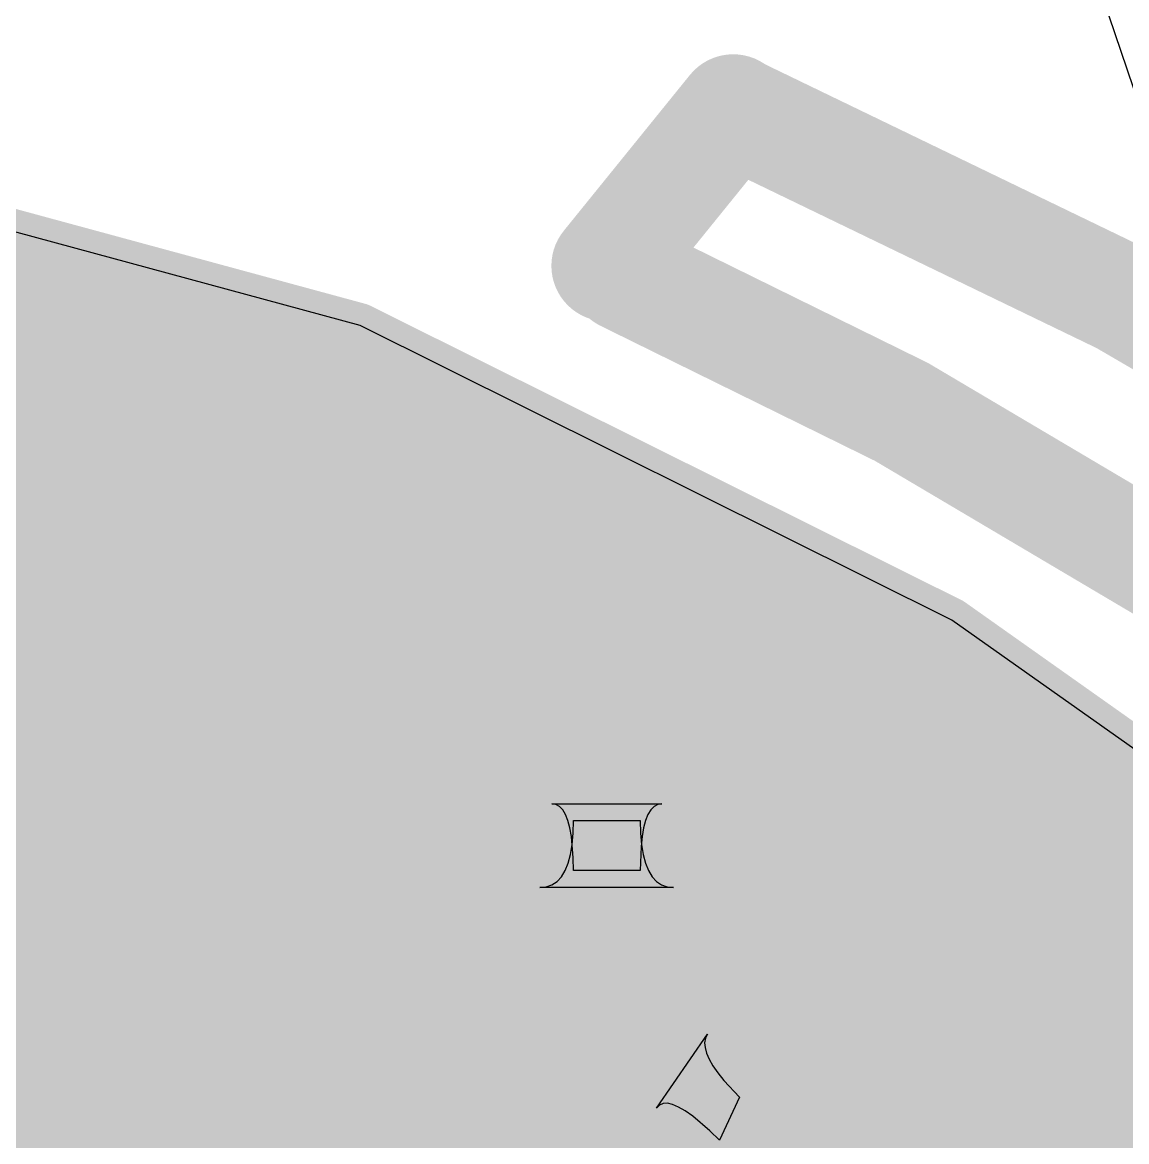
# Model space of a CAD drawing. Header units: millimetres. Extents: x 69.6 to 104.4, y 72.6 to 106.2.
# Drawn here: x 89.37 to 94.33, y 90.81 to 95.83 of the extents above; entities that cross this region are included whole.
import ezdxf

# ---------------------------------------------------------------- set-up
doc = ezdxf.new("R2010")
doc.units = ezdxf.units.MM
for name, color, linetype in [('BottomLayer', 5, 'Continuous'), ('KeepOutLayer', 6, 'Continuous'), ('MultiLayer', 9, 'Continuous'), ('TopLayer', 1, 'Continuous'), ('TopOverlay', 2, 'Continuous'), ('ViaHoleLayer', 16, 'Continuous')]:
    doc.layers.add(name, color=color, linetype=linetype)

# ---------------------------------------------------------------- blocks, each defined once
blk = doc.blocks.new('0402____6')
at = {"layer": 'TopLayer'}
for points in [[(-0.2499995, -0.2999994), (0.2499995, -0.2999994), (-0.2499995, 0.2999994), (0.2499995, 0.2999994)], [(0.7660005, -0.30000194), (1.2659995, -0.30000194), (0.7660005, 0.29999686), (1.2659995, 0.29999686)]]:
    blk.add_solid(points, dxfattribs=at)
at = {"layer": 'TopOverlay', "const_width": 0.127}
for points in [[(-0.25001474, 0.4100068), (-0.3700018, 0.4100068)], [(-0.3700018, -0.4100068), (-0.3700018, 0.4100068)], [(1.3400024, 0.41000172), (-0.27000454, 0.4100068)], [(1.3800074, 0.4100068), (1.27000254, 0.4100068)], [(1.3800074, -0.4100068), (1.3800074, 0.4100068)], [(-0.3700018, -0.4100068), (-0.3400044, -0.41000172)], [(-0.20000214, -0.41000426), (-0.3400044, -0.41000172)], [(-0.31000954, -0.4100068), (1.3400024, -0.41000172)], [(1.3800074, -0.4100068), (1.2899898, -0.41000426)]]:
    blk.add_lwpolyline(points, dxfattribs=at)
at = {"layer": 'TopOverlay', "const_width": 0.0635}
for points in [[(-0.4017518, 0.4100068, 1), (-0.3382518, 0.4100068, 1)], [(-0.4017518, 0.4100068, 1), (-0.3382518, 0.4100068, 1)], [(-0.30175454, 0.4100068, 1), (-0.23825454, 0.4100068, 1)], [(-0.28176474, 0.4100068, 1), (-0.21826474, 0.4100068, 1)], [(1.23825254, 0.4100068, 1), (1.30175254, 0.4100068, 1)], [(1.3082524, 0.41000172, 1), (1.3717524, 0.41000172, 1)], [(1.3482574, 0.4100068, 1), (1.4117574, 0.4100068, 1)], [(1.3482574, 0.4100068, 1), (1.4117574, 0.4100068, 1)], [(-0.4017518, -0.4100068, 1), (-0.3382518, -0.4100068, 1)], [(-0.4017518, -0.4100068, 1), (-0.3382518, -0.4100068, 1)], [(-0.3717544, -0.41000172, 1), (-0.3082544, -0.41000172, 1)], [(-0.3717544, -0.41000172, 1), (-0.3082544, -0.41000172, 1)], [(-0.34175954, -0.4100068, 1), (-0.27825954, -0.4100068, 1)], [(-0.23175214, -0.41000426, 1), (-0.16825214, -0.41000426, 1)], [(1.2582398, -0.41000426, 1), (1.3217398, -0.41000426, 1)], [(1.3082524, -0.41000172, 1), (1.3717524, -0.41000172, 1)], [(1.3482574, -0.4100068, 1), (1.4117574, -0.4100068, 1)], [(1.3482574, -0.4100068, 1), (1.4117574, -0.4100068, 1)]]:
    blk.add_lwpolyline(points, format="xyb", close=True, dxfattribs=at)
blk = doc.blocks.new('0402____7')
at = {"layer": 'TopLayer'}
for points in [[(-0.2499995, -0.2999994), (0.2499995, -0.2999994), (-0.2499995, 0.2999994), (0.2499995, 0.2999994)], [(0.7660005, -0.30000194), (1.2659995, -0.30000194), (0.7660005, 0.29999686), (1.2659995, 0.29999686)]]:
    blk.add_solid(points, dxfattribs=at)
at = {"layer": 'TopOverlay', "const_width": 0.127}
for points in [[(-0.2500122, 0.41000426), (-0.36999926, 0.41000426)], [(-0.36999926, 0.41000426), (-0.36999926, -0.4100068)], [(1.3400024, 0.41000172), (-0.270002, 0.41000426)], [(1.3800074, 0.41000426), (1.27000254, 0.41000426)], [(1.3800074, 0.41000426), (1.3800074, -0.4100068)], [(-0.3400044, -0.41000172), (-0.36999926, -0.4100068)], [(-0.20000214, -0.41000426), (-0.3400044, -0.41000172)], [(1.3400024, -0.41000426), (-0.31000954, -0.4100068)], [(1.3800074, -0.4100068), (1.28999234, -0.41000172)]]:
    blk.add_lwpolyline(points, dxfattribs=at)
at = {"layer": 'TopOverlay', "const_width": 0.0635}
for points in [[(-0.4017492599999999, 0.41000426, 1), (-0.33824926, 0.41000426, 1)], [(-0.4017492599999999, 0.41000426, 1), (-0.33824926, 0.41000426, 1)], [(-0.301752, 0.41000426, 1), (-0.238252, 0.41000426, 1)], [(-0.2817622, 0.41000426, 1), (-0.2182622, 0.41000426, 1)], [(1.23825254, 0.41000426, 1), (1.30175254, 0.41000426, 1)], [(1.3082524, 0.41000172, 1), (1.3717524, 0.41000172, 1)], [(1.3482574, 0.41000426, 1), (1.4117574, 0.41000426, 1)], [(1.3482574, 0.41000426, 1), (1.4117574, 0.41000426, 1)], [(-0.4017492599999999, -0.4100068, 1), (-0.33824926, -0.4100068, 1)], [(-0.4017492599999999, -0.4100068, 1), (-0.33824926, -0.4100068, 1)], [(-0.3717544, -0.41000172, 1), (-0.3082544, -0.41000172, 1)], [(-0.3717544, -0.41000172, 1), (-0.3082544, -0.41000172, 1)], [(-0.34175954, -0.4100068, 1), (-0.27825954, -0.4100068, 1)], [(-0.23175214, -0.41000426, 1), (-0.16825214, -0.41000426, 1)], [(1.25824234, -0.41000172, 1), (1.32174234, -0.41000172, 1)], [(1.3082524, -0.41000426, 1), (1.3717524, -0.41000426, 1)], [(1.3482574, -0.4100068, 1), (1.4117574, -0.4100068, 1)], [(1.3482574, -0.4100068, 1), (1.4117574, -0.4100068, 1)]]:
    blk.add_lwpolyline(points, format="xyb", close=True, dxfattribs=at)
blk = doc.blocks.new('___4_4_0_8___26')
at = {"layer": 'TopLayer', "const_width": 1.20000014}
blk.add_lwpolyline([(3.19999868, 1.85000138), (2.79999948, 1.85000138)], dxfattribs=at)
at = {"layer": 'TopLayer', "const_width": 0.5999987999999999}
for points in [[(2.50000008, 1.85000138, 1), (3.09999888, 1.85000138, 1)], [(2.89999928, 1.85000138, 1), (3.49999808, 1.85000138, 1)]]:
    blk.add_lwpolyline(points, format="xyb", close=True, dxfattribs=at)
blk = doc.blocks.new('XTAL3225_29')
at = {"layer": 'TopLayer'}
for points in [[(-0.5760846999999999, 0.37583364), (-0.5760846999999999, 1.27583184), (-1.5760827, 0.37583364), (-1.5760827, 1.27583184)], [(1.57606492, 0.3758057), (1.57606492, 1.2758039), (0.5760669199999999, 0.3758057), (0.5760669199999999, 1.2758039)], [(-0.5760872399999999, -1.27582676), (-0.5760872399999999, -0.37582856), (-1.57608524, -1.27582676), (-1.57608524, -0.37582856)], [(1.57609032, -1.27582168), (1.57609032, -0.37582348), (0.57609232, -1.27582168), (0.57609232, -0.37582348)]]:
    blk.add_solid(points, dxfattribs=at)
at = {"layer": 'TopOverlay', "const_width": 0.127}
for points in [[(-1.70671236, 1.34632954), (1.69328084, 1.34632954)], [(-1.70604942, 1.34439914), (-1.70604942, -1.35559292)], [(1.69668444, 1.34635748), (1.69668444, -1.35366506)], [(-1.70671236, -1.35635746), (1.69328084, -1.35635746)]]:
    blk.add_lwpolyline(points, dxfattribs=at)
at = {"layer": 'TopOverlay', "const_width": 0.0635}
for points in [[(-1.73846236, 1.34632954, 1), (-1.67496236, 1.34632954, 1)], [(-1.73779942, 1.34439914, 1), (-1.67429942, 1.34439914, 1)], [(1.66153084, 1.34632954, 1), (1.72503084, 1.34632954, 1)], [(1.66493444, 1.34635748, 1), (1.72843444, 1.34635748, 1)], [(-1.73846236, -1.35635746, 1), (-1.67496236, -1.35635746, 1)], [(-1.73779942, -1.35559292, 1), (-1.67429942, -1.35559292, 1)], [(1.66153084, -1.35635746, 1), (1.72503084, -1.35635746, 1)], [(1.66493444, -1.35366506, 1), (1.72843444, -1.35366506, 1)]]:
    blk.add_lwpolyline(points, format="xyb", close=True, dxfattribs=at)
blk = doc.blocks.new('CR2032_B_31')
at = {"layer": 'BottomLayer', "const_width": 8.49999824}
blk.add_lwpolyline([(-4.25000166, 2.54e-06, 1), (4.249996579999999, 2.54e-06, 1)], format="xyb", close=True, dxfattribs=at)

msp = doc.modelspace()

# ---------------------------------------------------------------- linework, layer by layer
at = {"layer": 'BottomLayer'}
for p, q in [((95.67623232, 91.636596), (93.5775624, 97.84002783999999)), ((90.88503032, 94.4700168), (88.5265184, 95.11032032)), ((93.54237832, 93.14666664), (90.88503032, 94.4700168)), ((95.67623232, 91.636596), (93.54237832, 93.14666664))]:
    msp.add_line(p, q, dxfattribs=at)
at = {"layer": 'BottomLayer', "const_width": 0.1999996}
for points in [[(86.38923539999999, 95.19541539999999), (98.5207199, 83.06393089999999)], [(86.67155385999999, 95.19593864), (98.61924396, 83.24824853999999)], [(86.96808361999999, 95.18225057999999), (98.7153474, 83.43498679999999)], [(87.26461084, 95.16856505999999), (98.80899466, 83.62418123999998)], [(86.15252264, 95.14928646), (98.41980824, 82.88200086)], [(87.5611406, 95.154877), (98.90014763999999, 83.81586995999999)], [(87.85766782, 95.14119147999999), (98.98876316, 84.01009613999999)], [(88.15419503999999, 95.12750596), (99.07479295999998, 84.20690803999999)], [(88.45072479999999, 95.1138179), (99.15819132, 84.40635137999999)], [(85.91580988, 95.10315752), (98.31654454, 82.70242286)], [(88.5265184, 95.11032032), (90.88503032, 94.4700168)], [(85.67909712, 95.05702858), (98.21095674, 82.52516895999999)], [(88.81552468, 95.03185971999999), (99.2389049, 84.6084795)], [(85.20566905999999, 94.96477324), (97.99291044, 82.17753185999999)], [(85.44238182, 95.01090218), (98.10307024, 82.35021375999999)], [(89.2037713, 94.92645479999999), (99.31687527999999, 84.81335082)], [(78.76962148, 84.1436214), (89.47800493999999, 94.85200486)], [(89.59201537999999, 94.82105242), (99.3920415, 85.0210263)], [(78.77342132, 83.86457954), (89.7004556, 94.79161382)], [(78.80848856, 83.61680507999999), (89.92290372, 94.73122024)], [(89.98025946, 94.71565004), (99.46434006, 85.23156944)], [(78.87727175999999, 83.40274658), (90.14535438, 94.6708292)], [(78.94605496, 83.18868807999999), (90.3678025, 94.61043562)], [(90.36850607999999, 94.61024512), (97.67912645999999, 87.29962474)], [(79.01483816, 82.97462958), (90.59025315999999, 94.55004458)], [(79.01483816, 82.97462958), (90.59025315999999, 94.55004458)], [(79.08362136, 82.76057107999999), (90.81270382, 94.48965353999999)], [(90.75675016, 94.50484273999999), (97.69101366, 87.57057923999999)], [(90.88503032, 94.4700168), (93.54237832, 93.14666664)], [(79.21259748, 82.60670549999999), (91.01245195999999, 94.40655998)], [(79.31977024, 82.43103656), (91.2012654, 94.31253172)], [(91.26229398, 94.28214061999999), (97.76205999999999, 87.7823746)], [(79.35765434, 82.18607895999999), (91.39007884, 94.21850346)], [(77.89783505999999, 80.44341797999999), (91.57889227999999, 94.12447519999999)], [(78.89126207999999, 81.1540033), (91.76770572, 94.03044693999999)], [(91.82571931999999, 94.00155697999999), (97.87167624, 87.95560006)], [(79.16581576, 81.14571527999999), (91.95651916, 93.93641867999999)], [(79.37899288, 81.0760507), (92.14533259999999, 93.84239042)], [(79.55373979999999, 80.96795592), (92.33414604, 93.74836216)], [(92.38914466, 93.72097334), (98.01562565999998, 88.09449233999999)], [(79.69350075999999, 80.82487517999999), (92.52295948, 93.6543339)], [(79.79734612, 80.64587884), (92.71177291999999, 93.56030564)], [(79.86226598, 80.42795699999999), (92.90058635999999, 93.46627738)], [(92.95257, 93.4403897), (98.19545511999999, 88.19750458)], [(79.85734346, 80.14019277999999), (93.0893998, 93.37224911999999)], [(79.27787547999999, 79.2778831), (93.27821323999999, 93.27822086)], [(79.44264528, 79.15981120000001), (93.46702667999999, 93.18419259999999)], [(93.51599787999999, 93.15980352), (98.41458346, 88.26121794)], [(93.54237832, 93.14666664), (95.67623232, 91.636596)], [(79.60975441999999, 79.04407864), (93.64190821999999, 93.07623244)], [(79.77922321999999, 78.93070574), (93.80753908, 92.95902159999999)], [(79.95107707999999, 78.8197179), (93.9731674, 92.84180821999999)], [(80.12533886, 78.71113797999999), (94.13879825999999, 92.72459737999999)], [(80.30203904, 78.60499646), (94.30442658, 92.607384)], [(80.48120302, 78.50131874), (94.47005743999999, 92.49017316)], [(80.66286382, 78.40013784), (94.63568829999998, 92.37296232)], [(80.84705953999999, 78.30149186), (94.80131662, 92.25574894)], [(81.03382828, 78.2054189), (94.96694747999999, 92.1385381)], [(81.22321068, 78.11195959999999), (95.13257834, 92.02132725999999)], [(81.41525245999999, 78.02115968), (95.29820665999999, 91.90411388)], [(81.60999934, 77.93306486), (95.46383751999998, 91.78690303999998)]]:
    msp.add_lwpolyline(points, dxfattribs=at)
at = {"layer": 'BottomLayer'}
for points, const_width in [([(89.42800503999999, 94.85200486, 1), (89.52800484, 94.85200486, 1)], 0.0999998), ([(89.54201547999999, 94.82105242, 1), (89.64201528, 94.82105242, 1)], 0.0999998), ([(89.6504557, 94.79161382, 1), (89.75045549999999, 94.79161382, 1)], 0.0999998), ([(89.70546702, 94.62416431999999, 1), (89.9304653, 94.62416431999999, 1)], 0.22499828), ([(89.87290381999999, 94.73122024, 1), (89.97290362, 94.73122024, 1)], 0.0999998), ([(89.93025956, 94.71565004, 1), (90.03025936, 94.71565004, 1)], 0.0999998), ([(90.09535448, 94.6708292, 1), (90.19535427999999, 94.6708292, 1)], 0.0999998), ([(90.3178026, 94.61043562, 1), (90.4178024, 94.61043562, 1)], 0.0999998), ([(90.31850618, 94.61024512, 1), (90.41850597999999, 94.61024512, 1)], 0.0999998), ([(90.54025326, 94.55004458, 1), (90.64025305999999, 94.55004458, 1)], 0.0999998), ([(90.54025326, 94.55004458, 1), (90.64025305999999, 94.55004458, 1)], 0.0999998), ([(90.70675025999999, 94.50484273999999, 1), (90.80675006, 94.50484273999999, 1)], 0.0999998), ([(90.76270391999999, 94.48965353999999, 1), (90.86270372, 94.48965353999999, 1)], 0.0999998), ([(90.83503042, 94.4700168, 1), (90.93503021999999, 94.4700168, 1)], 0.0999998), ([(90.83503042, 94.4700168, 1), (90.93503021999999, 94.4700168, 1)], 0.0999998), ([(90.96245205999999, 94.40655998, 1), (91.06245186, 94.40655998, 1)], 0.0999998), ([(91.1512655, 94.31253172, 1), (91.2512653, 94.31253172, 1)], 0.0999998), ([(91.21229407999999, 94.28214061999999, 1), (91.31229388, 94.28214061999999, 1)], 0.0999998), ([(91.34007893999998, 94.21850346, 1), (91.44007873999999, 94.21850346, 1)], 0.0999998), ([(91.52889237999999, 94.12447519999999, 1), (91.62889218, 94.12447519999999, 1)], 0.0999998), ([(91.71770581999999, 94.03044693999999, 1), (91.81770562, 94.03044693999999, 1)], 0.0999998), ([(91.77571942, 94.00155697999999, 1), (91.87571922, 94.00155697999999, 1)], 0.0999998), ([(90.57665654, 93.79946695999999, 1), (90.80165482, 93.79946695999999, 1)], 0.22499828), ([(91.90651926, 93.93641867999999, 1), (92.00651905999999, 93.93641867999999, 1)], 0.0999998), ([(91.87138598, 93.74706168, 1), (92.09638426, 93.74706168, 1)], 0.22499828), ([(92.0953327, 93.84239042, 1), (92.19533249999999, 93.84239042, 1)], 0.0999998), ([(92.28414614, 93.74836216, 1), (92.38414594, 93.74836216, 1)], 0.0999998), ([(92.33914476, 93.72097334, 1), (92.43914455999999, 93.72097334, 1)], 0.0999998), ([(92.47295958, 93.6543339, 1), (92.57295937999999, 93.6543339, 1)], 0.0999998), ([(92.66177302, 93.56030564, 1), (92.76177281999999, 93.56030564, 1)], 0.0999998), ([(92.85058646, 93.46627738, 1), (92.95058626, 93.46627738, 1)], 0.0999998), ([(92.90257009999999, 93.4403897, 1), (93.0025699, 93.4403897, 1)], 0.0999998), ([(92.64806717999998, 93.25436264, 1), (92.87306545999999, 93.25436264, 1)], 0.22499828), ([(93.03939989999999, 93.37224911999999, 1), (93.1393997, 93.37224911999999, 1)], 0.0999998), ([(93.22821334, 93.27822086, 1), (93.32821314, 93.27822086, 1)], 0.0999998), ([(93.41702678, 93.18419259999999, 1), (93.51702657999999, 93.18419259999999, 1)], 0.0999998), ([(93.46599798, 93.15980352, 1), (93.56599778, 93.15980352, 1)], 0.0999998), ([(93.49237842, 93.14666664, 1), (93.59237821999999, 93.14666664, 1)], 0.0999998), ([(93.49237842, 93.14666664, 1), (93.59237821999999, 93.14666664, 1)], 0.0999998), ([(93.50627222, 92.92963887999998, 1), (93.7312705, 92.92963887999998, 1)], 0.22499828), ([(93.59190832, 93.07623244, 1), (93.69190812, 93.07623244, 1)], 0.0999998), ([(93.75753918, 92.95902159999999, 1), (93.85753898, 92.95902159999999, 1)], 0.0999998), ([(93.92316749999999, 92.84180821999999, 1), (94.0231673, 92.84180821999999, 1)], 0.0999998), ([(94.08879836, 92.72459737999999, 1), (94.18879815999999, 92.72459737999999, 1)], 0.0999998), ([(89.41448462, 92.523056, 1), (89.63948289999999, 92.523056, 1)], 0.22499828), ([(94.25442668, 92.607384, 1), (94.35442648, 92.607384, 1)], 0.0999998), ([(93.90517413999999, 92.1168084, 1), (94.13017242, 92.1168084, 1)], 0.22499828), ([(90.88392542, 91.76065976, 1), (91.10892369999999, 91.76065976, 1)], 0.22499828), ([(92.83562077999999, 91.50031992, 1), (93.06061906, 91.50031992, 1)], 0.22499828), ([(93.84578893999999, 90.76565031999999, 1), (94.07078722, 90.76565031999999, 1)], 0.22499828)]:
    msp.add_lwpolyline(points, format="xyb", close=True, dxfattribs=dict(at, const_width=const_width))
at = {"layer": 'KeepOutLayer', "const_width": 0.127}
msp.add_lwpolyline([(82.80111201999999, 102.72175036, -0.429633905966836), (100.13922568, 92.71158496)], format="xyb", dxfattribs=at)
at = {"layer": 'MultiLayer', "const_width": 0.22499828}
for points in [[(89.70546702, 94.62416431999999, 1), (89.9304653, 94.62416431999999, 1)], [(90.57665654, 93.79946695999999, 1), (90.80165482, 93.79946695999999, 1)], [(91.87138598, 93.74706168, 1), (92.09638426, 93.74706168, 1)], [(92.64806717999998, 93.25436264, 1), (92.87306545999999, 93.25436264, 1)], [(93.50627222, 92.92963887999998, 1), (93.7312705, 92.92963887999998, 1)], [(89.41448462, 92.523056, 1), (89.63948289999999, 92.523056, 1)], [(93.90517413999999, 92.1168084, 1), (94.13017242, 92.1168084, 1)], [(90.88392542, 91.76065976, 1), (91.10892369999999, 91.76065976, 1)], [(92.83562077999999, 91.50031992, 1), (93.06061906, 91.50031992, 1)], [(93.84578893999999, 90.76565031999999, 1), (94.07078722, 90.76565031999999, 1)]]:
    msp.add_lwpolyline(points, format="xyb", close=True, dxfattribs=at)
at = {"layer": 'TopLayer'}
for p, q in [((95.67623232, 91.636596), (93.5775624, 97.84002783999999)), ((90.88503032, 94.4700168), (88.5265184, 95.11032032)), ((93.54237832, 93.14666664), (90.88503032, 94.4700168)), ((95.67623232, 91.636596), (93.54237832, 93.14666664)), ((91.76431482, 92.31990171999999), (91.74589474, 92.32290146)), ((91.74589474, 92.32290146), (92.23979773999999, 92.32290146)), ((91.78079688, 92.3109025), (91.76431482, 92.31990171999999)), ((91.79534092, 92.29590126), (91.78079688, 92.3109025)), ((92.20489559999999, 92.3109025), (92.19035156, 92.29590126)), ((92.22137766, 92.31990171999999), (92.20489559999999, 92.3109025)), ((92.23979773999999, 92.32290146), (92.22137766, 92.31990171999999)), ((91.8079444, 92.27490053999999), (91.79534092, 92.29590126)), ((91.81860731999998, 92.24790288), (91.8079444, 92.27490053999999)), ((92.17774808, 92.27490053999999), (92.16708515999998, 92.24790288)), ((92.19035156, 92.29590126), (92.17774808, 92.27490053999999)), ((91.82733476, 92.21490066), (91.81860731999998, 92.24790288)), ((91.83412163999999, 92.1759015), (91.82733476, 92.21490066)), ((91.8413454, 92.19053697999999), (91.84284654, 92.24753711999999)), ((91.84284654, 92.24753711999999), (92.14284594, 92.24753711999999)), ((92.14284594, 92.24753711999999), (92.14434707999999, 92.19053697999999)), ((92.15835772, 92.21490066), (92.15157084, 92.1759015)), ((92.16708515999998, 92.24790288), (92.15835772, 92.21490066)), ((91.84187625999999, 92.07990219999999), (91.83412163999999, 92.1759015)), ((91.83684706, 92.13953631999999), (91.8413454, 92.19053697999999)), ((92.14434707999999, 92.19053697999999), (92.14884541999999, 92.13953631999999)), ((92.15157084, 92.1759015), (92.14672451999999, 92.13090285999999)), ((91.82934644, 92.09453768), (91.83684706, 92.13953631999999)), ((92.14672451999999, 92.13090285999999), (92.14284594, 92.02290205999999)), ((92.14884541999999, 92.13953631999999), (92.15634603999999, 92.09453768)), ((91.80534598, 92.02253884), (91.81884608, 92.05553851999998)), ((91.81884608, 92.05553851999998), (91.82934644, 92.09453768)), ((91.84284654, 92.02290205999999), (91.84187625999999, 92.07990219999999)), ((92.15634603999999, 92.09453768), (92.1668464, 92.05553851999998)), ((92.1668464, 92.05553851999998), (92.1803465, 92.02253884)), ((91.78884613999999, 91.99553863999999), (91.80534598, 92.02253884)), ((92.14284594, 92.02290205999999), (91.84284654, 92.02290205999999)), ((92.1803465, 92.02253884), (92.19684634, 91.99553863999999)), ((91.69284684, 91.94753772), (91.72134564, 91.95053745999999)), ((91.72134564, 91.95053745999999), (91.74684724, 91.95953668)), ((91.74684724, 91.95953668), (91.76934655999999, 91.97453791999999)), ((91.76934655999999, 91.97453791999999), (91.78884613999999, 91.99553863999999)), ((92.19684634, 91.99553863999999), (92.21634592, 91.97453791999999)), ((92.21634592, 91.97453791999999), (92.23884523999999, 91.95953668)), ((92.23884523999999, 91.95953668), (92.26434683999999, 91.95053745999999)), ((92.26434683999999, 91.95053745999999), (92.29284564, 91.94753772)), ((92.29284564, 91.94753772), (91.69284684, 91.94753772)), ((92.21602842, 90.95668371999999), (92.44447093999999, 91.28782859999998)), ((92.43574858, 91.27026196), (92.43217226, 91.25031279999999)), ((92.43217226, 91.25031279999999), (92.43374705999999, 91.22798112)), ((92.44447093999999, 91.28782859999998), (92.43574858, 91.27026196)), ((92.43374705999999, 91.22798112), (92.44047044, 91.20326946)), ((92.44047044, 91.20326946), (92.45234493999999, 91.17617528)), ((92.45234493999999, 91.17617528), (92.46936548, 91.14670112)), ((92.46936548, 91.14670112), (92.4915346, 91.11484443999998)), ((92.4915346, 91.11484443999998), (92.51885483999999, 91.08060778)), ((92.51885483999999, 91.08060778), (92.58894106, 91.00498689999999)), ((92.58894106, 91.00498689999999), (92.49887011999999, 90.81221359999999)), ((92.22902559999999, 90.96997807999999), (92.21602842, 90.95668371999999)), ((92.24541875999999, 90.97710785999999), (92.22902559999999, 90.96997807999999)), ((92.2652079, 90.97807306), (92.24541875999999, 90.97710785999999)), ((92.2883981, 90.97287367999999), (92.2652079, 90.97807306)), ((92.31498174, 90.96150972), (92.2883981, 90.97287367999999)), ((92.34496644, 90.94397864), (92.31498174, 90.96150972)), ((92.37834458, 90.92028552), (92.34496644, 90.94397864)), ((92.45529896, 90.85440299999999), (92.37834458, 90.92028552)), ((92.49887011999999, 90.81221359999999), (92.45529896, 90.85440299999999))]:
    msp.add_line(p, q, dxfattribs=at)
for points, const_width in [([(91.99405782, 94.73779883999998), (92.56046511999999, 95.43748248)], 0.499999), ([(86.38923539999999, 95.19541539999999), (89.32161968, 92.26303112)], 0.1999996), ([(86.67155385999999, 95.19593864), (89.59151246, 92.27598004)], 0.1999996), ([(86.96808361999999, 95.18225057999999), (89.87435416, 92.27598004)], 0.1999996), ([(87.26461084, 95.16856505999999), (90.22081777999999, 92.21235811999999)], 0.1999996), ([(87.5611406, 95.154877), (91.19656893999999, 91.51944866)], 0.1999996), ([(87.85766782, 95.14119147999999), (91.19656893999999, 91.80229036)], 0.1999996), ([(88.15419503999999, 95.12750596), (91.19656893999999, 92.08513205999999)], 0.1999996), ([(88.45072479999999, 95.1138179), (91.25995718, 92.30458551999999)], 0.1999996), ([(88.5265184, 95.11032032), (90.88503032, 94.4700168)], 0.1999996), ([(88.81552468, 95.03185971999999), (91.38884694, 92.45853746)], 0.1999996), ([(89.2037713, 94.92645479999999), (91.38884694, 92.74137916)], 0.1999996), ([(86.40198111999999, 91.7759785), (89.47800747999999, 94.85200486)], 0.1999996), ([(89.59201537999999, 94.82105242), (91.38884694, 93.02422086)], 0.1999996), ([(86.66040579999999, 91.75156147999999), (89.7004556, 94.79161128)], 0.1999996), ([(86.83461932, 91.6429333), (89.92290625999999, 94.73122024)], 0.1999996), ([(89.98025946, 94.71565004), (91.42205744, 93.27385206)], 0.1999996), ([(86.97603889999999, 91.50151118), (90.14535692, 94.6708292)], 0.1999996), ([(87.11745848, 91.36008905999999), (90.36780504, 94.61043562)], 0.1999996), ([(90.36850607999999, 94.61024512), (91.70489914, 93.27385206)], 0.1999996), ([(87.25888059999998, 91.21866947999999), (90.5902557, 94.55004458)], 0.1999996), ([(87.40030018, 91.07724736), (90.81270382, 94.489651)], 0.1999996), ([(90.75675016, 94.50484273999999), (91.98774084, 93.27385206)], 0.1999996), ([(90.88503032, 94.4700168), (93.54237832, 93.14666664)], 0.1999996), ([(87.5417223, 90.93582778), (91.01245449999999, 94.40655998)], 0.1999996), ([(87.5417223, 90.93582778), (91.01245449999999, 94.40655998)], 0.1999996), ([(89.07554956, 92.18681334), (91.20126794, 94.31253172)], 0.1999996), ([(91.26229398, 94.28214061999999), (92.27058253999999, 93.27385206)], 0.1999996), ([(89.44704741999999, 92.2754695), (91.39008138, 94.21850346)], 0.1999996), ([(89.73039965999999, 92.27598004), (91.57889482, 94.12447519999999)], 0.1999996), ([(90.00481109999998, 92.26754978), (91.76770826, 94.03044693999999)], 0.1999996), ([(91.82571931999999, 94.00155697999999), (92.55342424, 93.27385206)], 0.1999996), ([(90.22919216, 92.20908914), (91.9565217, 93.93641867999999)], 0.1999996), ([(91.57679678, 93.27385206), (92.14533514, 93.84239042)], 0.1999996), ([(91.85963848, 93.27385206), (92.33414857999999, 93.74836216)], 0.1999996), ([(92.38914466, 93.72097334), (97.02667665999999, 89.08344388)], 0.1999996), ([(92.14248017999999, 93.27385206), (92.52296202, 93.6543339)], 0.1999996), ([(92.42532188, 93.27385206), (92.71177546, 93.56030564)], 0.1999996), ([(92.59684554, 93.16253402), (92.90058889999999, 93.46627738)], 0.1999996), ([(92.95257, 93.4403897), (97.20253355999999, 89.19042868)], 0.1999996), ([(92.59684554, 92.87969232), (93.0893998, 93.37224658)], 0.1999996), ([(91.38884694, 93.08590222), (91.57679678, 93.27385206)], 0.1999996), ([(91.38884694, 93.27385206), (92.59684554, 93.27385206)], 0.1999996), ([(91.38884694, 92.3424366), (91.38884694, 93.27385206)], 0.1999996), ([(92.59684554, 92.59685062), (93.27821323999999, 93.27821832)], 0.1999996), ([(92.59684554, 92.34243406), (92.59684554, 93.27385206)], 0.1999996), ([(92.59684554, 93.23043076), (95.30795771999999, 90.51931858)], 0.1999996), ([(92.59948967999999, 92.31665306), (93.46702667999999, 93.18419005999999)], 0.1999996), ([(93.51599787999999, 93.15980352), (97.33844896, 89.33735244)], 0.1999996), ([(93.54237832, 93.14666664), (95.67623232, 91.636596)], 0.1999996), ([(90.41417528, 92.11123056), (91.38884694, 93.08590222)], 0.1999996), ([(92.80456674, 92.23888842), (93.64190821999999, 93.0762299)], 0.1999996), ([(92.80456674, 91.95604671999999), (93.80753908, 92.95901905999999)], 0.1999996), ([(92.59684554, 92.94758906), (95.02511602, 90.51931858)], 0.1999996), ([(90.56743379999999, 91.98164738), (91.38884694, 92.80306051999999)], 0.1999996), ([(92.80456674, 91.67320502), (93.97316994, 92.84180821999999)], 0.1999996), ([(92.80456674, 91.39036331999999), (94.13879825999999, 92.72459484)], 0.1999996), ([(91.99284623999999, 91.45830832), (91.99284623999999, 92.61985286)], 0.2999994), ([(92.59684554, 92.66474735999999), (94.74227431999999, 90.51931858)], 0.1999996), ([(92.89580099999999, 91.19875588), (94.30442912, 92.607384)], 0.1999996), ([(90.69068984, 91.82206172), (91.38884694, 92.52021882)], 0.1999996), ([(93.03722058, 91.05733375999999), (94.47005998, 92.49017316)], 0.1999996), ([(92.59684554, 92.38190565999999), (92.67416567999999, 92.30458551999999)], 0.1999996), ([(93.17675802, 90.9140295), (94.63568829999998, 92.37295978)], 0.1999996), ([(91.19656893999999, 90.59658791999999), (91.19656893999999, 92.30458551999999)], 0.1999996), ([(91.19656893999999, 92.30458551999999), (91.38860564, 92.30458551999999)], 0.1999996), ([(92.59708938, 92.30458551999999), (92.80456674, 92.30458551999999)], 0.1999996), ([(92.67416567999999, 92.30458551999999), (92.80456674, 92.17418446)], 0.1999996), ([(92.80456674, 91.3033099), (92.80456674, 92.30458551999999)], 0.1999996), ([(89.47826401999998, 92.27598004), (89.87826322, 92.27598004)], 0.1999996), ([(93.26740553999998, 90.72183532), (94.80131916, 92.25574894)], 0.1999996), ([(92.80456674, 92.17418446), (94.45943262, 90.51931858)], 0.1999996), ([(93.27686704, 90.44845511999999), (94.96694747999999, 92.13853556)], 0.1999996), ([(90.78124591999999, 91.62977609999999), (91.19656893999999, 92.04509912)], 0.1999996), ([(93.27686704, 90.16561342), (95.13257834, 92.02132472)], 0.1999996), ([(93.54652868, 90.15243336), (95.2982092, 91.90411388)], 0.1999996), ([(92.80456674, 91.89134275999999), (94.17659092, 90.51931858)], 0.1999996), ([(90.82945511999999, 91.3951436), (91.19656893999999, 91.76225742)], 0.1999996), ([(94.1962556, 90.51931858), (95.46383751999998, 91.78690049999999)], 0.1999996), ([(90.76864244, 91.66453346), (91.19656893999999, 91.23660696)], 0.1999996), ([(92.80456674, 91.60850106), (94.06881618, 90.34425162)], 0.1999996), ([(91.99284623999999, 91.45830832), (92.00056784, 91.45058672)], 0.2999994), ([(90.80243459999998, 91.08528138), (91.19656893999999, 91.47941572)], 0.1999996), ([(92.00056784, 91.45058672), (92.00191912, 91.45058672)], 0.1999996), ([(92.00191912, 91.45058672), (92.82286744, 90.6296384)], 0.1999996), ([(90.83225673999999, 91.31807746), (91.19656893999999, 90.95376526)], 0.1999996), ([(92.80456674, 91.32565935999999), (93.97215901999999, 90.15806708)], 0.1999996), ([(89.49597035999999, 89.49597544), (91.19656893999999, 91.19657401999999)], 0.1999996), ([(92.86953232, 91.22502456), (93.1432351, 90.95132177999999)], 0.1999996), ([(90.7981928, 91.06929969999999), (91.19656893999999, 90.67092356)], 0.1999996), ([(89.77881206, 89.49597544), (91.19656893999999, 90.91373232)], 0.1999996), ([(90.71708806, 90.86756274), (92.36886784, 89.21578295999998)], 0.1999996)]:
    msp.add_lwpolyline(points, dxfattribs=dict(at, const_width=const_width))
for points, const_width in [([(92.43546664, 95.43748248, 1), (92.68546359999999, 95.43748248, 1)], 0.2499995), ([(92.44581968, 95.42910047999999, 1), (92.69581663999999, 95.42910047999999, 1)], 0.2499995), ([(91.86905933999999, 94.73779883999998, 1), (92.1190563, 94.73779883999998, 1)], 0.2499995), ([(89.42800758, 94.85200486, 1), (89.52800738, 94.85200486, 1)], 0.0999998), ([(89.54201547999999, 94.82105242, 1), (89.64201528, 94.82105242, 1)], 0.0999998), ([(91.95103784, 94.69196453999999, 1), (92.20103479999999, 94.69196453999999, 1)], 0.2499995), ([(89.6504557, 94.79161128, 1), (89.75045549999999, 94.79161128, 1)], 0.0999998), ([(89.70546702, 94.62416431999999, 1), (89.9304653, 94.62416431999999, 1)], 0.22499828), ([(89.87290636, 94.73122024, 1), (89.97290616, 94.73122024, 1)], 0.0999998), ([(89.93025956, 94.71565004, 1), (90.03025936, 94.71565004, 1)], 0.0999998), ([(90.09535702, 94.6708292, 1), (90.19535681999999, 94.6708292, 1)], 0.0999998), ([(90.31780513999999, 94.61043562, 1), (90.41780494, 94.61043562, 1)], 0.0999998), ([(90.31850618, 94.61024512, 1), (90.41850597999999, 94.61024512, 1)], 0.0999998), ([(90.5402558, 94.55004458, 1), (90.64025559999999, 94.55004458, 1)], 0.0999998), ([(90.70675025999999, 94.50484273999999, 1), (90.80675006, 94.50484273999999, 1)], 0.0999998), ([(90.76270391999999, 94.489651, 1), (90.86270372, 94.489651, 1)], 0.0999998), ([(90.83503042, 94.4700168, 1), (90.93503021999999, 94.4700168, 1)], 0.0999998), ([(90.83503042, 94.4700168, 1), (90.93503021999999, 94.4700168, 1)], 0.0999998), ([(90.96245459999999, 94.40655998, 1), (91.0624544, 94.40655998, 1)], 0.0999998), ([(90.96245459999999, 94.40655998, 1), (91.0624544, 94.40655998, 1)], 0.0999998), ([(91.15126803999999, 94.31253172, 1), (91.25126784, 94.31253172, 1)], 0.0999998), ([(91.21229407999999, 94.28214061999999, 1), (91.31229388, 94.28214061999999, 1)], 0.0999998), ([(91.34008148, 94.21850346, 1), (91.44008128, 94.21850346, 1)], 0.0999998), ([(91.52889491999998, 94.12447519999999, 1), (91.62889471999999, 94.12447519999999, 1)], 0.0999998), ([(91.71770835999999, 94.03044693999999, 1), (91.81770816, 94.03044693999999, 1)], 0.0999998), ([(91.77571942, 94.00155697999999, 1), (91.87571922, 94.00155697999999, 1)], 0.0999998), ([(90.57665654, 93.79946695999999, 1), (90.80165482, 93.79946695999999, 1)], 0.22499828), ([(91.9065218, 93.93641867999999, 1), (92.0065216, 93.93641867999999, 1)], 0.0999998), ([(91.87138598, 93.74706168, 1), (92.09638426, 93.74706168, 1)], 0.22499828), ([(92.09533524, 93.84239042, 1), (92.19533503999999, 93.84239042, 1)], 0.0999998), ([(92.28414867999999, 93.74836216, 1), (92.38414848, 93.74836216, 1)], 0.0999998), ([(92.33914476, 93.72097334, 1), (92.43914455999999, 93.72097334, 1)], 0.0999998), ([(92.47296211999999, 93.6543339, 1), (92.57296192, 93.6543339, 1)], 0.0999998), ([(92.66177556, 93.56030564, 1), (92.76177535999999, 93.56030564, 1)], 0.0999998), ([(92.850589, 93.46627738, 1), (92.95058879999999, 93.46627738, 1)], 0.0999998), ([(92.90257009999999, 93.4403897, 1), (93.0025699, 93.4403897, 1)], 0.0999998), ([(92.64806717999998, 93.25436264, 1), (92.87306545999999, 93.25436264, 1)], 0.22499828), ([(93.03939989999999, 93.37224658, 1), (93.1393997, 93.37224658, 1)], 0.0999998), ([(91.33884704, 93.27385206, 1), (91.43884683999998, 93.27385206, 1)], 0.0999998), ([(91.33884704, 93.27385206, 1), (91.43884683999998, 93.27385206, 1)], 0.0999998), ([(91.37205754, 93.27385206, 1), (91.47205733999999, 93.27385206, 1)], 0.0999998), ([(91.52679687999999, 93.27385206, 1), (91.62679668, 93.27385206, 1)], 0.0999998), ([(91.52679687999999, 93.27385206, 1), (91.62679668, 93.27385206, 1)], 0.0999998), ([(91.65489923999999, 93.27385206, 1), (91.75489904, 93.27385206, 1)], 0.0999998), ([(91.80963858, 93.27385206, 1), (91.90963837999999, 93.27385206, 1)], 0.0999998), ([(91.93774094, 93.27385206, 1), (92.03774073999999, 93.27385206, 1)], 0.0999998), ([(92.09248027999999, 93.27385206, 1), (92.19248008, 93.27385206, 1)], 0.0999998), ([(92.22058263999999, 93.27385206, 1), (92.32058244, 93.27385206, 1)], 0.0999998), ([(92.37532198, 93.27385206, 1), (92.47532177999999, 93.27385206, 1)], 0.0999998), ([(92.50342434, 93.27385206, 1), (92.60342413999999, 93.27385206, 1)], 0.0999998), ([(92.54684563999999, 93.27385206, 1), (92.64684543999999, 93.27385206, 1)], 0.0999998), ([(92.54684563999999, 93.27385206, 1), (92.64684543999999, 93.27385206, 1)], 0.0999998), ([(93.22821334, 93.27821832, 1), (93.32821314, 93.27821832, 1)], 0.0999998), ([(92.54684563999999, 93.23043076, 1), (92.64684543999999, 93.23043076, 1)], 0.0999998), ([(92.54684563999999, 93.16253402, 1), (92.64684543999999, 93.16253402, 1)], 0.0999998), ([(93.41702678, 93.18419005999999, 1), (93.51702657999999, 93.18419005999999, 1)], 0.0999998), ([(93.46599798, 93.15980352, 1), (93.56599778, 93.15980352, 1)], 0.0999998), ([(93.49237842, 93.14666664, 1), (93.59237821999999, 93.14666664, 1)], 0.0999998), ([(93.49237842, 93.14666664, 1), (93.59237821999999, 93.14666664, 1)], 0.0999998), ([(91.33884704, 93.08590222, 1), (91.43884683999998, 93.08590222, 1)], 0.0999998), ([(91.33884704, 93.08590222, 1), (91.43884683999998, 93.08590222, 1)], 0.0999998), ([(93.50627222, 92.92963887999998, 1), (93.7312705, 92.92963887999998, 1)], 0.22499828), ([(93.59190832, 93.0762299, 1), (93.69190812, 93.0762299, 1)], 0.0999998), ([(91.33884704, 93.02422086, 1), (91.43884683999998, 93.02422086, 1)], 0.0999998), ([(93.75753918, 92.95901905999999, 1), (93.85753898, 92.95901905999999, 1)], 0.0999998), ([(92.54684563999999, 92.94758906, 1), (92.64684543999999, 92.94758906, 1)], 0.0999998), ([(92.54684563999999, 92.87969232, 1), (92.64684543999999, 92.87969232, 1)], 0.0999998), ([(91.33884704, 92.80306051999999, 1), (91.43884683999998, 92.80306051999999, 1)], 0.0999998), ([(93.92317003999999, 92.84180821999999, 1), (94.02316984, 92.84180821999999, 1)], 0.0999998), ([(91.33884704, 92.74137916, 1), (91.43884683999998, 92.74137916, 1)], 0.0999998), ([(94.08879836, 92.72459484, 1), (94.18879815999999, 92.72459484, 1)], 0.0999998), ([(91.91784765999999, 92.61985286, 1), (92.06784481999999, 92.61985286, 1)], 0.1499997), ([(92.54684563999999, 92.66474735999999, 1), (92.64684543999999, 92.66474735999999, 1)], 0.0999998), ([(89.41448462, 92.523056, 1), (89.63948289999999, 92.523056, 1)], 0.22499828), ([(94.25442921999999, 92.607384, 1), (94.35442902, 92.607384, 1)], 0.0999998), ([(92.54684563999999, 92.59685062, 1), (92.64684543999999, 92.59685062, 1)], 0.0999998), ([(91.33884704, 92.52021882, 1), (91.43884683999998, 92.52021882, 1)], 0.0999998), ([(91.33884704, 92.45853746, 1), (91.43884683999998, 92.45853746, 1)], 0.0999998), ([(92.54684563999999, 92.38190565999999, 1), (92.64684543999999, 92.38190565999999, 1)], 0.0999998), ([(91.14656903999999, 92.30458551999999, 1), (91.24656884, 92.30458551999999, 1)], 0.0999998), ([(91.14656903999999, 92.30458551999999, 1), (91.24656884, 92.30458551999999, 1)], 0.0999998), ([(91.20995728, 92.30458551999999, 1), (91.30995707999999, 92.30458551999999, 1)], 0.0999998), ([(91.33860574, 92.30458551999999, 1), (91.43860553999998, 92.30458551999999, 1)], 0.0999998), ([(91.33884704, 92.3424366, 1), (91.43884683999998, 92.3424366, 1)], 0.0999998), ([(92.54684563999999, 92.34243406, 1), (92.64684543999999, 92.34243406, 1)], 0.0999998), ([(92.54708948, 92.30458551999999, 1), (92.64708928, 92.30458551999999, 1)], 0.0999998), ([(92.54948977999999, 92.31665306, 1), (92.64948958, 92.31665306, 1)], 0.0999998), ([(92.62416578, 92.30458551999999, 1), (92.72416557999999, 92.30458551999999, 1)], 0.0999998), ([(92.62416578, 92.30458551999999, 1), (92.72416557999999, 92.30458551999999, 1)], 0.0999998), ([(92.75456684, 92.30458551999999, 1), (92.85456663999999, 92.30458551999999, 1)], 0.0999998), ([(92.75456684, 92.30458551999999, 1), (92.85456663999999, 92.30458551999999, 1)], 0.0999998), ([(89.27161978, 92.26303112, 1), (89.37161958, 92.26303112, 1)], 0.0999998), ([(89.39704752, 92.2754695, 1), (89.49704732, 92.2754695, 1)], 0.0999998), ([(89.42826412, 92.27598004, 1), (89.52826392, 92.27598004, 1)], 0.0999998), ([(89.42826412, 92.27598004, 1), (89.52826392, 92.27598004, 1)], 0.0999998), ([(89.54151255999999, 92.27598004, 1), (89.64151236, 92.27598004, 1)], 0.0999998), ([(89.68039976, 92.27598004, 1), (89.78039955999999, 92.27598004, 1)], 0.0999998), ([(89.82435425999999, 92.27598004, 1), (89.92435406, 92.27598004, 1)], 0.0999998), ([(89.82826331999999, 92.27598004, 1), (89.92826312, 92.27598004, 1)], 0.0999998), ([(89.82826331999999, 92.27598004, 1), (89.92826312, 92.27598004, 1)], 0.0999998), ([(89.9548112, 92.26754978, 1), (90.054811, 92.26754978, 1)], 0.0999998), ([(90.17081788, 92.21235811999999, 1), (90.27081768, 92.21235811999999, 1)], 0.0999998), ([(90.17919226, 92.20908914, 1), (90.27919206, 92.20908914, 1)], 0.0999998), ([(92.75456684, 92.23888842, 1), (92.85456663999999, 92.23888842, 1)], 0.0999998), ([(93.90517413999999, 92.1168084, 1), (94.13017242, 92.1168084, 1)], 0.22499828), ([(92.75456684, 92.17418446, 1), (92.85456663999999, 92.17418446, 1)], 0.0999998), ([(92.75456684, 92.17418446, 1), (92.85456663999999, 92.17418446, 1)], 0.0999998), ([(90.36417537999999, 92.11123056, 1), (90.46417518, 92.11123056, 1)], 0.0999998), ([(91.14656903999999, 92.08513205999999, 1), (91.24656884, 92.08513205999999, 1)], 0.0999998), ([(91.14656903999999, 92.04509912, 1), (91.24656884, 92.04509912, 1)], 0.0999998), ([(90.5174339, 91.98164738, 1), (90.61743369999999, 91.98164738, 1)], 0.0999998), ([(92.75456684, 91.95604671999999, 1), (92.85456663999999, 91.95604671999999, 1)], 0.0999998), ([(90.88392542, 91.76065976, 1), (91.10892369999999, 91.76065976, 1)], 0.22499828), ([(92.75456684, 91.89134275999999, 1), (92.85456663999999, 91.89134275999999, 1)], 0.0999998), ([(90.64068993999999, 91.82206172, 1), (90.74068974, 91.82206172, 1)], 0.0999998), ([(91.14656903999999, 91.80229036, 1), (91.24656884, 91.80229036, 1)], 0.0999998), ([(91.14656903999999, 91.76225742, 1), (91.24656884, 91.76225742, 1)], 0.0999998), ([(90.71864253999999, 91.66453346, 1), (90.81864234, 91.66453346, 1)], 0.0999998), ([(92.75456684, 91.67320502, 1), (92.85456663999999, 91.67320502, 1)], 0.0999998), ([(90.73124602, 91.62977609999999, 1), (90.83124582, 91.62977609999999, 1)], 0.0999998), ([(92.75456684, 91.60850106, 1), (92.85456663999999, 91.60850106, 1)], 0.0999998), ([(92.83562077999999, 91.50031992, 1), (93.06061906, 91.50031992, 1)], 0.22499828), ([(91.14656903999999, 91.51944866, 1), (91.24656884, 91.51944866, 1)], 0.0999998), ([(91.91784765999999, 91.45830832, 1), (92.06784481999999, 91.45830832, 1)], 0.1499997), ([(91.91784765999999, 91.45830832, 1), (92.06784481999999, 91.45830832, 1)], 0.1499997), ([(91.92556925999999, 91.45058672, 1), (92.07556641999999, 91.45058672, 1)], 0.1499997), ([(91.14656903999999, 91.47941572, 1), (91.24656884, 91.47941572, 1)], 0.0999998), ([(91.95056793999998, 91.45058672, 1), (92.05056773999999, 91.45058672, 1)], 0.0999998), ([(91.95191922, 91.45058672, 1), (92.05191901999999, 91.45058672, 1)], 0.0999998), ([(91.95191922, 91.45058672, 1), (92.05191901999999, 91.45058672, 1)], 0.0999998), ([(90.77945521999999, 91.3951436, 1), (90.87945502, 91.3951436, 1)], 0.0999998), ([(92.75456684, 91.39036331999999, 1), (92.85456663999999, 91.39036331999999, 1)], 0.0999998), ([(90.78225684, 91.31807746, 1), (90.88225664, 91.31807746, 1)], 0.0999998), ([(90.78226446, 91.32197889999999, 1), (90.88226426, 91.32197889999999, 1)], 0.0999998), ([(90.78226446, 91.32197889999999, 1), (90.88226426, 91.32197889999999, 1)], 0.0999998), ([(92.75456684, 91.32565935999999, 1), (92.85456663999999, 91.32565935999999, 1)], 0.0999998), ([(92.75456684, 91.3033099, 1), (92.85456663999999, 91.3033099, 1)], 0.0999998), ([(91.14656903999999, 91.23660696, 1), (91.24656884, 91.23660696, 1)], 0.0999998), ([(91.14656903999999, 91.19657401999999, 1), (91.24656884, 91.19657401999999, 1)], 0.0999998), ([(92.81953241999999, 91.22502456, 1), (92.91953222, 91.22502456, 1)], 0.0999998), ([(92.84580109999999, 91.19875588, 1), (92.9458009, 91.19875588, 1)], 0.0999998), ([(90.7481929, 91.06929969999999, 1), (90.84819269999998, 91.06929969999999, 1)], 0.0999998), ([(90.7524347, 91.08528138, 1), (90.8524345, 91.08528138, 1)], 0.0999998), ([(92.98722068, 91.05733375999999, 1), (93.08722048, 91.05733375999999, 1)], 0.0999998), ([(91.14656903999999, 90.95376526, 1), (91.24656884, 90.95376526, 1)], 0.0999998), ([(93.0932352, 90.95132177999999, 1), (93.193235, 90.95132177999999, 1)], 0.0999998), ([(93.0932352, 90.95132177999999, 1), (93.193235, 90.95132177999999, 1)], 0.0999998), ([(93.09389306, 90.95066392, 1), (93.19389285999999, 90.95066392, 1)], 0.0999998), ([(91.14656903999999, 90.91373232, 1), (91.24656884, 90.91373232, 1)], 0.0999998), ([(93.12675811999999, 90.9140295, 1), (93.22675792, 90.9140295, 1)], 0.0999998), ([(90.66708815999999, 90.86756274, 1), (90.76708796, 90.86756274, 1)], 0.0999998), ([(93.84578893999999, 90.76565031999999, 1), (94.07078722, 90.76565031999999, 1)], 0.22499828), ([(93.21740564, 90.72183532, 1), (93.31740544, 90.72183532, 1)], 0.0999998)]:
    msp.add_lwpolyline(points, format="xyb", close=True, dxfattribs=dict(at, const_width=const_width))
for points, const_width in [([(92.57081816, 95.42910047999999, -0.0775746558206427), (99.06220726, 91.30281968)], 0.499999), ([(92.07603631999999, 94.69196453999999, -0.0773364648862477), (96.70450306, 91.70526998)], 0.499999), ([(89.47826401999998, 90.36797776, -0.9999999999999999), (89.47826401999998, 92.27598004)], 0.1999996), ([(89.87826322, 92.27598004, -0.4142135623730951), (90.83226436, 91.32197889999999)], 0.1999996), ([(90.83226436, 91.32197889999999, -0.4142135623730951), (89.87826322, 90.36797776)], 0.1999996), ([(93.1432351, 90.95132177999999, -0.1994456968115353), (93.27686704, 90.6296384)], 0.1999996), ([(93.14389295999999, 90.95066392, -0.198912367379658), (93.27686704, 90.6296384)], 0.1999996)]:
    msp.add_lwpolyline(points, format="xyb", dxfattribs=dict(at, const_width=const_width))
at = {"layer": 'ViaHoleLayer', "const_width": 0.1499997}
for points in [[(89.74296758, 94.62416431999999, 1), (89.89296474, 94.62416431999999, 1)], [(90.61415709999999, 93.79946695999999, 1), (90.76415426, 93.79946695999999, 1)], [(91.90888654, 93.74706168, 1), (92.0588837, 93.74706168, 1)], [(92.68556774, 93.25436264, 1), (92.8355649, 93.25436264, 1)], [(93.54377278, 92.92963887999998, 1), (93.69376994, 92.92963887999998, 1)], [(89.45198518, 92.523056, 1), (89.60198234, 92.523056, 1)], [(93.9426747, 92.1168084, 1), (94.09267186, 92.1168084, 1)], [(90.92142598, 91.76065976, 1), (91.07142314, 91.76065976, 1)], [(92.87312134, 91.50031992, 1), (93.0231185, 91.50031992, 1)], [(93.88328949999999, 90.76565031999999, 1), (94.03328666, 90.76565031999999, 1)]]:
    msp.add_lwpolyline(points, format="xyb", close=True, dxfattribs=at)

# ---------------------------------------------------------------- block references
for name, p, rotation in [('CR2032_B_31', (87.13232255999999, 86.74985444), 133), ('0402____7', (93.00884624, 92.61985032), 180), ('XTAL3225_29', (92.82637264, 90.3745208), 90), ('0402____6', (94.72281792, 90.93131928), 270)]:
    msp.add_blockref(name, p, dxfattribs=dict(rotation=rotation))
msp.add_blockref('___4_4_0_8___26', (86.67826454, 89.47197752))

doc.saveas('drawing.dxf')
